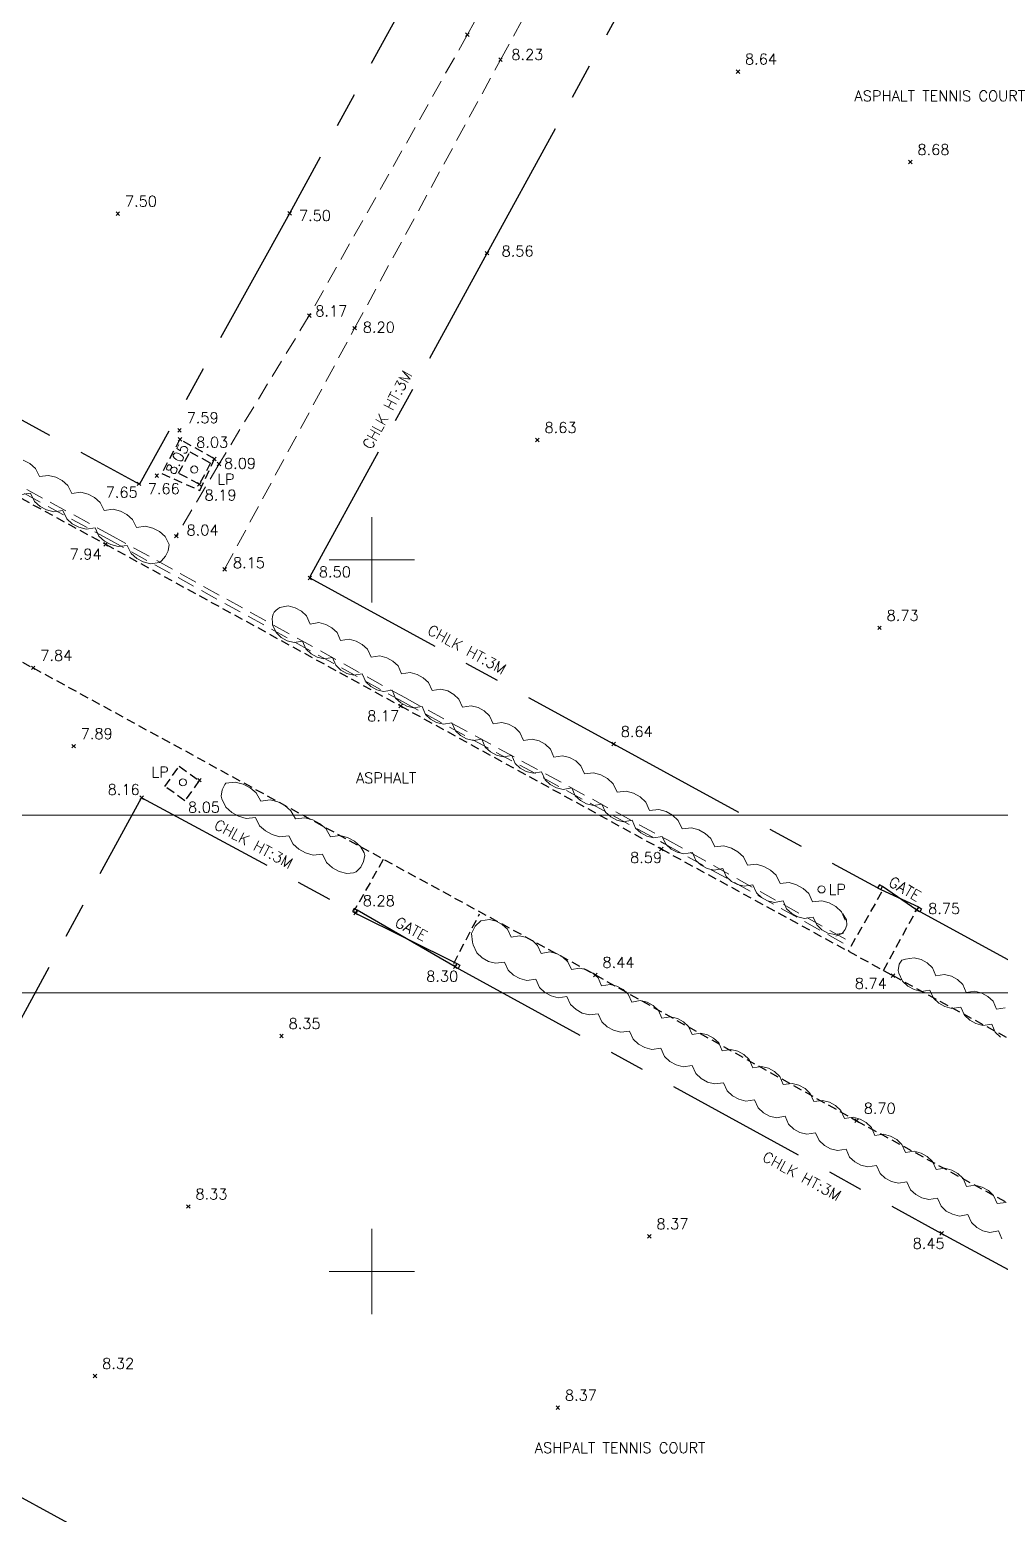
# Model space of a CAD drawing. Extents: x 521064 to 521635, y 174590 to 175241.
# Drawn here: x 521350.38 to 521377.67, y 175053.18 to 175094.9 of the extents above; entities that cross this region are included whole.
import ezdxf
from ezdxf.enums import TextEntityAlignment as Align

# ---------------------------------------------------------------- set-up
doc = ezdxf.new("R2010")
doc.units = 0
doc.header["$PDMODE"] = 3
doc.header["$PDSIZE"] = 0.05
for name, pattern in [('Centre', [7, 4, -1, 1, -1]), ('DASHED', [0.75, 0.5, -0.25]), ('HIDDEN', [0.375, 0.25, -0.125])]:
    doc.linetypes.add(name, pattern=pattern)
for name, color, linetype, lineweight in [('I031G_SURVEY-GRID', 7, 'CONTINUOUS', 18), ('I901G_TITLE-SHEET', 7, 'CONTINUOUS', 18), ('I910T_TXT-GEN-S', 7, 'CONTINUOUS', 13), ('I923G_SURVEY-POINT', 7, 'CONTINUOUS', 18), ('I923T_SURVEY-LEVEL', 7, 'CONTINUOUS', 13), ('I963G_SW', 200, 'DASHED', 18), ('I976G_ST-FURN', 220, 'CONTINUOUS', 18), ('I976T_ST-FURN-TXT', 220, 'CONTINUOUS', 13), ('I991G_SLOPE', 21, 'DASHED', 18), ('I995G_VEGETATION', 102, 'CONTINUOUS', 18)]:
    doc.layers.add(name, color=color, linetype=linetype, lineweight=lineweight)
for name, color, linetype in [('I280G_BLDG-FRAME', 7, 'HIDDEN'), ('I940G_SURFACE', 200, 'HIDDEN'), ('I971G_FENCE', 5, 'Centre'), ('I973G_GATE', 20, 'CONTINUOUS')]:
    doc.layers.add(name, color=color, linetype=linetype)
doc.styles.add('MONOTXT', font='simplex.shx')

msp = doc.modelspace()

# ---------------------------------------------------------------- linework, layer by layer
at = {"layer": 'I031G_SURVEY-GRID'}
for p, q in [((521360, 175081.2), (521360, 175078.8)), ((521358.8, 175080), (521361.2, 175080)), ((521360, 175061.2), (521360, 175058.8)), ((521358.8, 175060), (521361.2, 175060))]:
    msp.add_line(p, q, dxfattribs=at)
at = {"layer": 'I280G_BLDG-FRAME'}
for points in [[(521355.47, 175082.725, 8.192), (521355.15, 175082.125, 8.189), (521354.568, 175082.436, 8.188), (521354.888, 175083.036, 8.191)], [(521354.183, 175073.634, 8.056), (521354.587, 175074.199, 8.054), (521355.15, 175073.797, 8.05), (521354.746, 175073.231, 8.052)]]:
    msp.add_polyline3d(points, close=True, dxfattribs=at)
at = {"layer": 'I901G_TITLE-SHEET'}
for points in [[(521533.61, 175067.828), (521325.01, 175067.828), (521325.01, 175232.028), (521533.61, 175232.028)], [(521455.762, 174908.628), (521247.162, 174908.628), (521247.162, 175072.828), (521455.762, 175072.828)]]:
    msp.add_lwpolyline(points, close=True, dxfattribs=at)
at = {"layer": 'I923G_SURVEY-POINT'}
for p in [(521362.689, 175094.764, 8.184), (521363.62, 175094.057, 8.231), (521370.292, 175093.724, 8.644), (521375.139, 175091.181, 8.68), (521352.861, 175089.729, 7.497), (521357.69, 175089.74, 7.499), (521363.242, 175088.62, 8.559), (521358.242, 175086.867, 8.168), (521359.518, 175086.513, 8.204), (521354.596, 175083.644, 7.588), (521354.606, 175083.389, 8.054), (521364.656, 175083.37, 8.628), (521355.577, 175082.838, 8.026), (521355.708, 175082.698, 8.093), (521353.959, 175082.364, 7.662), (521353.459, 175082.136, 7.651), (521355.15, 175082.125, 8.189), (521354.503, 175080.667, 8.039), (521352.519, 175080.438, 7.943), (521355.864, 175079.736, 8.151), (521358.259, 175079.494, 8.502), (521374.273, 175078.09, 8.727), (521350.481, 175076.965, 7.84), (521360.81, 175075.895, 8.17), (521351.617, 175074.766, 7.885), (521366.799, 175074.826, 8.635), (521355.158, 175073.808, 8.049), (521353.533, 175073.316, 8.161), (521368.137, 175071.876, 8.59), (521375.319, 175070.166, 8.751), (521359.547, 175070.07, 8.281), (521362.343, 175068.566, 8.304), (521366.285, 175068.336, 8.443), (521374.653, 175068.315, 8.742), (521357.461, 175066.619, 8.35), (521373.629, 175064.236, 8.696), (521354.843, 175061.827, 8.329), (521367.802, 175060.987, 8.373), (521376.018, 175061.071, 8.453), (521352.221, 175057.061, 8.322), (521365.229, 175056.172, 8.375)]:
    msp.add_point(p, dxfattribs=at)
at = {"layer": 'I940G_SURFACE'}
for points in [[(521332.898, 175091.15, 7.268), (521331.102, 175087.623, 7.183), (521332.748, 175086.619, 7.21), (521341.618, 175081.788, 7.479), (521350.481, 175076.965, 7.84), (521366.285, 175068.336, 8.443), (521373.629, 175064.236, 8.696), (521382.495, 175059.415, 9.102), (521387.775, 175056.535, 9.271)], [(521332.898, 175091.15, 7.263), (521342.903, 175085.679, 7.537), (521352.519, 175080.438, 7.943), (521360.81, 175075.895, 8.17), (521368.137, 175071.876, 8.59), (521374.653, 175068.315, 8.742), (521381.407, 175064.644, 9.018), (521389.666, 175060.047, 9.306)], [(521360.323, 175071.576, 8.165), (521359.506, 175070.144, 8.275)], [(521374.332, 175070.66, 8.752), (521373.393, 175069.003, 8.716)], [(521362.303, 175068.658, 8.305), (521363.029, 175070.048, 8.283)], [(521374.384, 175068.462, 8.74), (521375.332, 175070.19, 8.74)]]:
    msp.add_polyline3d(points, dxfattribs=at)
msp.add_polyline3d([(521354.606, 175083.389, 8.054), (521354.095, 175082.431, 8.052), (521355.168, 175081.948, 8.061), (521355.577, 175082.838, 8.026)], close=True, dxfattribs=at)
at = {"layer": 'I963G_SW'}
for points in [[(521333.012, 175091.23, 7.258), (521342.986, 175085.793, 7.533), (521352.585, 175080.591, 7.941), (521360.862, 175076.017, 8.171), (521368.233, 175072.024, 8.589), (521373.455, 175069.112, 8.726)], [(521333.074, 175091.344, 7.258), (521343.049, 175085.907, 7.533), (521352.647, 175080.706, 7.941), (521360.925, 175076.13, 8.171), (521368.295, 175072.138, 8.589), (521373.519, 175069.225, 8.726)]]:
    msp.add_polyline3d(points, dxfattribs=at)
at = {"layer": 'I971G_FENCE'}
for points in [[(521371.067, 175114.262, 7.668), (521366.628, 175106.105, 7.518), (521361.903, 175097.462, 7.482), (521357.69, 175089.74, 7.499), (521353.467, 175082.132, 7.661)], [(521358.272, 175079.529, 8.509), (521363.242, 175088.62, 8.559), (521367.793, 175096.927, 8.608), (521372.763, 175106.064, 8.573), (521375.826, 175111.645, 8.545)], [(521338.37, 175090.348, 7.35), (521345.674, 175086.375, 7.436), (521353.467, 175082.132, 7.651)], [(521358.259, 175079.494, 8.502), (521366.799, 175074.826, 8.635), (521374.308, 175070.735, 8.752)], [(521344.462, 175056.75, 8.137), (521349.018, 175065.036, 8.216), (521353.525, 175073.31, 8.168)], [(521353.533, 175073.316, 8.161), (521359.547, 175070.07, 8.281)], [(521375.319, 175070.166, 8.751), (521387.72, 175063.403, 8.952)], [(521362.343, 175068.566, 8.304), (521376.018, 175061.071, 8.453), (521386.006, 175055.632, 8.629), (521381.321, 175047.306, 8.522), (521376.8, 175039.083, 8.625)], [(521363.865, 175046.169, 8.361), (521344.465, 175056.74, 8.127)]]:
    msp.add_polyline3d(points, dxfattribs=at)
at = {"layer": 'I973G_GATE'}
for points, elevation in [([(521374.308, 175070.735), (521374.358, 175070.822), (521374.271, 175070.871), (521374.221, 175070.784), (521374.308, 175070.735), (521375.368, 175070.245), (521375.455, 175070.196), (521375.405, 175070.109), (521375.318, 175070.159), (521375.368, 175070.245), (521375.318, 175070.159), (521374.358, 175070.822)], 8.752), ([(521359.547, 175070.069), (521359.594, 175070.157), (521359.506, 175070.204), (521359.459, 175070.116), (521359.547, 175070.069), (521362.391, 175068.654), (521362.479, 175068.606), (521362.431, 175068.518), (521362.343, 175068.566), (521362.391, 175068.654), (521362.343, 175068.566), (521359.594, 175070.157)], 8.304)]:
    msp.add_lwpolyline(points, dxfattribs=dict(at, elevation=elevation))
at = {"layer": 'I976G_ST-FURN'}
for centre in [(521355.009, 175082.539, 8.185), (521354.691, 175073.747, 8.044), (521372.643, 175070.739, 8.643)]:
    msp.add_circle(centre, 0.1, dxfattribs=at)
at = {"layer": 'I991G_SLOPE'}
for points in [[(521355.864, 175079.736, 8.151), (521359.518, 175086.513, 8.204), (521363.62, 175094.057, 8.231), (521367.807, 175101.697, 8.255), (521374.244, 175113.206, 8.202)], [(521371.788, 175111.883, 8.158), (521366.504, 175101.692, 8.194), (521362.689, 175094.764, 8.184), (521358.242, 175086.867, 8.168), (521355.708, 175082.698, 8.093), (521354.503, 175080.667, 8.039)]]:
    msp.add_polyline3d(points, dxfattribs=at)
at = {"layer": 'I995G_VEGETATION', "linetype": 'Continuous'}
for points in [[(521354.301, 175080.433, 7.961), (521354.189, 175080.661, 7.961), (521354.03, 175080.801, 7.961), (521353.847, 175080.896, 7.961), (521353.642, 175080.947, 7.961), (521353.39, 175080.909, 7.961), (521353.278, 175081.138, 7.916), (521353.119, 175081.277, 7.916), (521352.937, 175081.372, 7.916), (521352.731, 175081.423, 7.916), (521352.479, 175081.386, 7.916), (521352.367, 175081.614, 7.871), (521352.208, 175081.754, 7.871), (521352.026, 175081.849, 7.871), (521351.82, 175081.9, 7.871), (521351.569, 175081.862, 7.871), (521351.456, 175082.091, 7.826), (521351.297, 175082.23, 7.826), (521351.115, 175082.325, 7.826), (521350.909, 175082.376, 7.826), (521350.658, 175082.339, 7.826), (521350.545, 175082.567, 7.781), (521350.386, 175082.707, 7.781), (521350.204, 175082.802, 7.781)], [(521354.03, 175079.922, 7.961), (521353.778, 175079.887, 7.961), (521353.573, 175079.941, 7.961), (521353.392, 175080.038, 7.961), (521353.235, 175080.18, 7.961), (521353.125, 175080.409, 7.961), (521352.873, 175080.375, 7.916), (521352.668, 175080.428, 7.916), (521352.487, 175080.526, 7.916), (521352.33, 175080.668, 7.916), (521352.22, 175080.897, 7.916), (521351.968, 175080.863, 7.871), (521351.763, 175080.916, 7.871), (521351.582, 175081.014, 7.871), (521351.425, 175081.155, 7.871), (521351.315, 175081.385, 7.871), (521351.063, 175081.351, 7.826), (521350.858, 175081.404, 7.826), (521350.677, 175081.502, 7.826), (521350.52, 175081.643, 7.826), (521350.41, 175081.873, 7.826), (521350.158, 175081.838, 7.781)], [(521354.03, 175079.922, 7.961), (521354.088, 175079.973, 7.961), (521354.205, 175080.105, 7.961), (521354.276, 175080.258, 7.961), (521354.301, 175080.433, 7.961)], [(521365.979, 175073.987, 8.576), (521365.88, 175074.212, 8.576), (521365.732, 175074.35, 8.576), (521365.561, 175074.443, 8.576), (521365.365, 175074.493, 8.576), (521365.122, 175074.455, 8.576), (521365.023, 175074.68, 8.544), (521364.875, 175074.817, 8.544), (521364.704, 175074.911, 8.544), (521364.509, 175074.961, 8.544), (521364.265, 175074.923, 8.544), (521364.166, 175075.148, 8.512), (521364.019, 175075.285, 8.512), (521363.847, 175075.379, 8.512), (521363.652, 175075.429, 8.512), (521363.409, 175075.391, 8.512), (521363.309, 175075.616, 8.48), (521363.162, 175075.753, 8.48), (521362.99, 175075.847, 8.48), (521362.795, 175075.897, 8.48), (521362.552, 175075.859, 8.48), (521362.452, 175076.084, 8.448), (521362.305, 175076.221, 8.448), (521362.134, 175076.315, 8.448), (521361.938, 175076.365, 8.448), (521361.695, 175076.326, 8.448), (521361.595, 175076.552, 8.417), (521361.448, 175076.689, 8.417), (521361.277, 175076.783, 8.417), (521361.081, 175076.832, 8.417), (521360.838, 175076.794, 8.417), (521360.739, 175077.02, 8.385), (521360.591, 175077.157, 8.385), (521360.42, 175077.251, 8.385), (521360.225, 175077.3, 8.385), (521359.981, 175077.262, 8.385), (521359.882, 175077.488, 8.353), (521359.734, 175077.625, 8.353), (521359.563, 175077.719, 8.353), (521359.368, 175077.768, 8.353), (521359.125, 175077.73, 8.353), (521359.025, 175077.955, 8.321), (521358.878, 175078.093, 8.321), (521358.706, 175078.186, 8.321), (521358.511, 175078.236, 8.321), (521358.268, 175078.198, 8.321), (521358.168, 175078.423, 8.289), (521358.021, 175078.561, 8.289), (521357.849, 175078.654, 8.289), (521357.654, 175078.704, 8.289), (521357.411, 175078.666, 8.289)], [(521357.214, 175078.179, 8.046), (521357.31, 175077.956, 8.046), (521357.454, 175077.82, 8.046), (521357.622, 175077.728, 8.046), (521357.814, 175077.68, 8.046), (521358.054, 175077.72, 8.046), (521358.15, 175077.496, 8.086), (521358.294, 175077.36, 8.086), (521358.462, 175077.269, 8.086), (521358.654, 175077.22, 8.086), (521358.894, 175077.26, 8.086), (521358.99, 175077.037, 8.126), (521359.134, 175076.901, 8.126), (521359.302, 175076.809, 8.126), (521359.494, 175076.761, 8.126), (521359.734, 175076.801, 8.126), (521359.83, 175076.577, 8.167), (521359.974, 175076.442, 8.167), (521360.142, 175076.35, 8.167), (521360.334, 175076.302, 8.167), (521360.574, 175076.341, 8.167), (521360.67, 175076.118, 8.207), (521360.814, 175075.982, 8.207), (521360.983, 175075.89, 8.207), (521361.175, 175075.842, 8.207), (521361.415, 175075.882, 8.207), (521361.511, 175075.658, 8.247), (521361.655, 175075.523, 8.247), (521361.823, 175075.431, 8.247), (521362.015, 175075.383, 8.247), (521362.255, 175075.422, 8.247), (521362.351, 175075.199, 8.287), (521362.495, 175075.063, 8.287), (521362.663, 175074.971, 8.287), (521362.855, 175074.923, 8.287), (521363.095, 175074.963, 8.287), (521363.191, 175074.739, 8.328), (521363.335, 175074.604, 8.328), (521363.503, 175074.512, 8.328), (521363.695, 175074.464, 8.328), (521363.935, 175074.504, 8.328), (521364.031, 175074.28, 8.368), (521364.175, 175074.144, 8.368), (521364.343, 175074.052, 8.368), (521364.535, 175074.004, 8.368), (521364.775, 175074.044, 8.368)], [(521364.774, 175074.045, 8.404), (521364.873, 175073.822, 8.404), (521365.019, 175073.687, 8.404), (521365.189, 175073.596, 8.404), (521365.382, 175073.55, 8.404), (521365.622, 175073.591, 8.404), (521365.721, 175073.368, 8.437), (521365.867, 175073.233, 8.437), (521366.037, 175073.143, 8.437), (521366.23, 175073.096, 8.437), (521366.471, 175073.137, 8.437), (521366.57, 175072.914, 8.47), (521366.716, 175072.78, 8.47), (521366.885, 175072.689, 8.47), (521367.079, 175072.642, 8.47), (521367.319, 175072.684, 8.47), (521367.418, 175072.461, 8.503), (521367.564, 175072.326, 8.503), (521367.734, 175072.235, 8.503), (521367.927, 175072.189, 8.503), (521368.167, 175072.23, 8.503), (521368.266, 175072.007, 8.535), (521368.412, 175071.872, 8.535), (521368.582, 175071.782, 8.535), (521368.775, 175071.735, 8.535), (521369.015, 175071.776, 8.535), (521369.114, 175071.553, 8.568), (521369.26, 175071.419, 8.568), (521369.43, 175071.328, 8.568), (521369.623, 175071.281, 8.568), (521369.864, 175071.323, 8.568), (521369.963, 175071.1, 8.601), (521370.109, 175070.965, 8.601), (521370.278, 175070.874, 8.601), (521370.472, 175070.828, 8.601), (521370.712, 175070.869, 8.601), (521370.811, 175070.646, 8.633), (521370.957, 175070.511, 8.633), (521371.127, 175070.421, 8.633), (521371.32, 175070.374, 8.633), (521371.56, 175070.415, 8.633), (521371.659, 175070.192, 8.666), (521371.805, 175070.058, 8.666), (521371.975, 175069.967, 8.666), (521372.168, 175069.92, 8.666), (521372.408, 175069.962, 8.666), (521372.507, 175069.739, 8.699), (521372.653, 175069.604, 8.699), (521372.823, 175069.513, 8.699), (521373.016, 175069.467, 8.699), (521373.257, 175069.508, 8.699)], [(521373.309, 175069.874, 8.676), (521373.2, 175070.108, 8.676), (521373.041, 175070.254, 8.676), (521372.857, 175070.357, 8.676), (521372.65, 175070.416, 8.676), (521372.393, 175070.388, 8.676), (521372.283, 175070.622, 8.664), (521372.124, 175070.768, 8.664), (521371.941, 175070.871, 8.664), (521371.733, 175070.931, 8.664), (521371.476, 175070.903, 8.664), (521371.367, 175071.136, 8.653), (521371.208, 175071.283, 8.653), (521371.024, 175071.385, 8.653), (521370.817, 175071.445, 8.653), (521370.56, 175071.417, 8.653), (521370.45, 175071.65, 8.642), (521370.291, 175071.797, 8.642), (521370.108, 175071.9, 8.642), (521369.9, 175071.959, 8.642), (521369.643, 175071.931, 8.642), (521369.534, 175072.165, 8.631), (521369.375, 175072.311, 8.631), (521369.191, 175072.414, 8.631), (521368.984, 175072.473, 8.631), (521368.727, 175072.445, 8.631), (521368.617, 175072.679, 8.62), (521368.458, 175072.825, 8.62), (521368.275, 175072.928, 8.62), (521368.067, 175072.987, 8.62), (521367.81, 175072.959, 8.62), (521367.701, 175073.193, 8.608), (521367.542, 175073.339, 8.608), (521367.358, 175073.442, 8.608), (521367.151, 175073.501, 8.608), (521366.894, 175073.473, 8.608), (521366.784, 175073.707, 8.597), (521366.625, 175073.854, 8.597), (521366.442, 175073.956, 8.597), (521366.234, 175074.016, 8.597), (521365.978, 175073.988, 8.597)], [(521355.784, 175073.281, 8.113), (521355.765, 175073.357, 8.113), (521355.797, 175073.534, 8.113), (521355.874, 175073.688, 8.113), (521355.899, 175073.72, 7.987)], [(521359.786, 175071.768, 8.186), (521359.687, 175071.949, 8.125), (521359.514, 175072.094, 8.125), (521359.318, 175072.194, 8.125), (521359.1, 175072.25, 8.125), (521358.836, 175072.217, 8.125), (521358.708, 175072.45, 8.079), (521358.535, 175072.595, 8.079), (521358.339, 175072.695, 8.079), (521358.121, 175072.751, 8.079), (521357.857, 175072.718, 8.079), (521357.729, 175072.951, 8.033), (521357.556, 175073.096, 8.033), (521357.361, 175073.196, 8.033), (521357.142, 175073.252, 8.033), (521356.878, 175073.219, 8.033), (521356.751, 175073.452, 7.987), (521356.578, 175073.597, 7.987), (521356.382, 175073.697, 7.987), (521356.163, 175073.753, 7.987), (521355.899, 175073.72, 7.987)], [(521355.784, 175073.281, 8.113), (521355.901, 175073.046, 8.113), (521356.065, 175072.899, 8.113), (521356.254, 175072.795, 8.113), (521356.467, 175072.736, 8.113), (521356.727, 175072.764, 8.113), (521356.844, 175072.529, 8.144), (521357.008, 175072.382, 8.144), (521357.197, 175072.279, 8.144), (521357.41, 175072.219, 8.144), (521357.67, 175072.248, 8.144), (521357.787, 175072.013, 8.176), (521357.951, 175071.865, 8.176), (521358.14, 175071.762, 8.176), (521358.353, 175071.703, 8.176), (521358.613, 175071.731, 8.176), (521358.73, 175071.496, 8.207), (521358.894, 175071.349, 8.207), (521359.083, 175071.246, 8.207), (521359.296, 175071.186, 8.207), (521359.491, 175071.207, 8.186)], [(521359.491, 175071.207, 8.186), (521359.564, 175071.236, 8.186), (521359.688, 175071.366, 8.186), (521359.768, 175071.52, 8.186), (521359.803, 175071.696, 8.186), (521359.786, 175071.768, 8.186)], [(521362.849, 175069.182, 8.342), (521362.83, 175069.258, 8.342), (521362.807, 175069.502, 8.342), (521362.903, 175069.703, 8.342), (521363.065, 175069.851, 8.315)], [(521369.852, 175066.204, 8.562), (521369.754, 175066.427, 8.562), (521369.608, 175066.562, 8.562), (521369.438, 175066.654, 8.562), (521369.245, 175066.701, 8.562), (521369.004, 175066.66, 8.562), (521368.905, 175066.883, 8.527), (521368.759, 175067.018, 8.527), (521368.59, 175067.109, 8.527), (521368.396, 175067.157, 8.527), (521368.156, 175067.116, 8.527), (521368.057, 175067.339, 8.491), (521367.911, 175067.474, 8.491), (521367.741, 175067.565, 8.491), (521367.548, 175067.612, 8.491), (521367.307, 175067.571, 8.491), (521367.209, 175067.795, 8.456), (521367.063, 175067.93, 8.456), (521366.893, 175068.021, 8.456), (521366.7, 175068.068, 8.456), (521366.459, 175068.027, 8.456), (521366.36, 175068.251, 8.421), (521366.214, 175068.386, 8.421), (521366.044, 175068.477, 8.421), (521365.851, 175068.524, 8.421), (521365.61, 175068.483, 8.421), (521365.512, 175068.707, 8.386), (521365.366, 175068.842, 8.386), (521365.196, 175068.933, 8.386), (521365.003, 175068.98, 8.386), (521364.762, 175068.939, 8.386), (521364.663, 175069.162, 8.35), (521364.517, 175069.298, 8.35), (521364.348, 175069.389, 8.35), (521364.154, 175069.436, 8.35), (521363.914, 175069.395, 8.35), (521363.815, 175069.618, 8.315), (521363.669, 175069.754, 8.315), (521363.499, 175069.845, 8.315), (521363.306, 175069.892, 8.315), (521363.065, 175069.851, 8.315)], [(521373.043, 175069.421, 8.698), (521373.225, 175069.502, 8.698), (521373.312, 175069.613, 8.698), (521373.352, 175069.738, 8.698), (521373.343, 175069.879, 8.698), (521373.24, 175070.05, 8.698)], [(521362.849, 175069.182, 8.342), (521362.953, 175068.954, 8.342), (521363.104, 175068.813, 8.342), (521363.28, 175068.716, 8.342), (521363.48, 175068.663, 8.342), (521363.728, 175068.697, 8.342), (521363.832, 175068.469, 8.353), (521363.984, 175068.328, 8.353), (521364.159, 175068.232, 8.353), (521364.359, 175068.178, 8.353), (521364.608, 175068.213, 8.353), (521364.711, 175067.985, 8.365), (521364.863, 175067.844, 8.365), (521365.039, 175067.747, 8.365), (521365.239, 175067.694, 8.365), (521365.487, 175067.728, 8.365), (521365.59, 175067.5, 8.376), (521365.742, 175067.359, 8.376), (521365.918, 175067.262, 8.376), (521366.118, 175067.209, 8.376), (521366.366, 175067.244, 8.376), (521366.469, 175067.015, 8.387), (521366.621, 175066.875, 8.387), (521366.797, 175066.778, 8.387), (521366.997, 175066.725, 8.387), (521367.245, 175066.759, 8.387), (521367.349, 175066.531, 8.399), (521367.5, 175066.39, 8.399), (521367.676, 175066.293, 8.399), (521367.876, 175066.24, 8.399), (521368.124, 175066.275, 8.399), (521368.228, 175066.046, 8.41), (521368.379, 175065.906, 8.41), (521368.555, 175065.809, 8.41), (521368.755, 175065.755, 8.41), (521369.003, 175065.79, 8.41), (521369.107, 175065.562, 8.422), (521369.259, 175065.421, 8.422), (521369.434, 175065.324, 8.422), (521369.634, 175065.271, 8.422), (521369.883, 175065.305, 8.422), (521369.986, 175065.077, 8.433), (521370.138, 175064.936, 8.433), (521370.314, 175064.839, 8.433), (521370.513, 175064.786, 8.433), (521370.762, 175064.821, 8.433)], [(521374.817, 175068.384, 8.774), (521374.798, 175068.46, 8.774), (521374.83, 175068.637, 8.774), (521374.903, 175068.75, 8.774), (521375.003, 175068.778, 8.771)], [(521377.805, 175067.407, 8.847), (521377.562, 175067.369, 8.847), (521377.464, 175067.594, 8.822), (521377.318, 175067.732, 8.822), (521377.147, 175067.826, 8.822), (521376.952, 175067.876, 8.822), (521376.709, 175067.839, 8.822), (521376.611, 175068.064, 8.796), (521376.465, 175068.202, 8.796), (521376.294, 175068.296, 8.796), (521376.099, 175068.346, 8.796), (521375.856, 175068.309, 8.796), (521375.758, 175068.534, 8.771), (521375.612, 175068.672, 8.771), (521375.441, 175068.766, 8.771), (521375.246, 175068.816, 8.771), (521375.003, 175068.778, 8.771)], [(521374.817, 175068.384, 8.774), (521374.919, 175068.157, 8.774), (521375.069, 175068.018, 8.774), (521375.243, 175067.922, 8.774), (521375.441, 175067.871, 8.774), (521375.687, 175067.907, 8.774), (521375.789, 175067.68, 8.807), (521375.939, 175067.54, 8.807), (521376.112, 175067.445, 8.807), (521376.31, 175067.393, 8.807), (521376.557, 175067.429, 8.807), (521376.658, 175067.202, 8.84), (521376.808, 175067.063, 8.84), (521376.982, 175066.968, 8.84), (521377.18, 175066.916, 8.84), (521377.426, 175066.952, 8.84), (521377.528, 175066.725, 8.872), (521377.678, 175066.586, 8.872)], [(521377.58, 175061.912, 8.874), (521377.481, 175062.139, 8.874), (521377.334, 175062.278, 8.874), (521377.162, 175062.373, 8.874), (521376.966, 175062.425, 8.874), (521376.721, 175062.389, 8.874), (521376.622, 175062.616, 8.839), (521376.475, 175062.755, 8.839), (521376.303, 175062.85, 8.839), (521376.107, 175062.902, 8.839), (521375.863, 175062.866, 8.839), (521375.764, 175063.093, 8.805), (521375.616, 175063.232, 8.805), (521375.444, 175063.327, 8.805), (521375.248, 175063.379, 8.805), (521375.004, 175063.343, 8.805), (521374.905, 175063.57, 8.77), (521374.757, 175063.709, 8.77), (521374.585, 175063.804, 8.77), (521374.389, 175063.856, 8.77), (521374.145, 175063.82, 8.77), (521374.046, 175064.047, 8.735), (521373.898, 175064.186, 8.735), (521373.727, 175064.281, 8.735), (521373.531, 175064.333, 8.735), (521373.286, 175064.297, 8.735), (521373.187, 175064.524, 8.701), (521373.04, 175064.663, 8.701), (521372.868, 175064.758, 8.701), (521372.672, 175064.81, 8.701), (521372.427, 175064.774, 8.701), (521372.328, 175065.001, 8.666), (521372.181, 175065.14, 8.666), (521372.009, 175065.235, 8.666), (521371.813, 175065.287, 8.666), (521371.568, 175065.251, 8.666), (521371.469, 175065.477, 8.632), (521371.322, 175065.617, 8.632), (521371.15, 175065.712, 8.632), (521370.954, 175065.764, 8.632), (521370.709, 175065.728, 8.632), (521370.61, 175065.954, 8.597), (521370.463, 175066.094, 8.597), (521370.291, 175066.189, 8.597), (521370.095, 175066.241, 8.597), (521369.851, 175066.205, 8.597)], [(521370.76, 175064.822, 8.448), (521370.861, 175064.597, 8.448), (521371.008, 175064.461, 8.448), (521371.18, 175064.369, 8.448), (521371.375, 175064.321, 8.448), (521371.617, 175064.361, 8.448), (521371.718, 175064.137, 8.466), (521371.865, 175064.001, 8.466), (521372.037, 175063.909, 8.466), (521372.232, 175063.861, 8.466), (521372.474, 175063.901, 8.466), (521372.575, 175063.677, 8.484), (521372.722, 175063.541, 8.484), (521372.894, 175063.449, 8.484), (521373.089, 175063.401, 8.484), (521373.331, 175063.441, 8.484), (521373.432, 175063.216, 8.503), (521373.579, 175063.08, 8.503), (521373.751, 175062.988, 8.503), (521373.946, 175062.94, 8.503), (521374.188, 175062.98, 8.503), (521374.288, 175062.756, 8.521), (521374.436, 175062.62, 8.521), (521374.608, 175062.528, 8.521), (521374.803, 175062.48, 8.521), (521375.045, 175062.52, 8.521), (521375.145, 175062.296, 8.539), (521375.293, 175062.16, 8.539), (521375.465, 175062.068, 8.539), (521375.66, 175062.02, 8.539), (521375.902, 175062.06, 8.539), (521376.002, 175061.836, 8.557), (521376.15, 175061.699, 8.557), (521376.322, 175061.607, 8.557), (521376.517, 175061.559, 8.557), (521376.759, 175061.599, 8.557), (521376.859, 175061.375, 8.575), (521377.007, 175061.239, 8.575), (521377.178, 175061.147, 8.575), (521377.374, 175061.099, 8.575), (521377.616, 175061.139, 8.575), (521377.716, 175060.915, 8.594)], [(521377.835, 175061.943, 8.911), (521377.581, 175061.912, 8.911)]]:
    msp.add_polyline3d(points, dxfattribs=at)
msp.add_spline([(521357.214, 175078.179, 8.046), (521357.227, 175078.473, 8.15), (521357.411, 175078.666, 8.289)], degree=3, dxfattribs=at)

# ---------------------------------------------------------------- texts
at = {"layer": 'I910T_TXT-GEN-S', "style": 'MONOTXT'}
for s, p in [('ASPHALT TENNIS COURT', (521373.571, 175092.892)), ('ASPHALT', (521359.555, 175073.722)), ('ASHPALT TENNIS COURT', (521364.584, 175054.894))]:
    msp.add_text(s, height=0.3, dxfattribs=at).set_placement(p)
for rotation, p in [(61.335, (521359.984, 175083.078)), (331.3345, (521361.533, 175077.932)), (331.6462, (521355.539, 175072.46)), (331.4303, (521370.951, 175063.13))]:
    msp.add_text('CHLK HT:3M', height=0.3, rotation=rotation, dxfattribs=at).set_placement(p)
for rotation, p in [(330.297, (521374.985, 175070.755)), (331.738, (521361.111, 175069.626))]:
    msp.add_text('GATE', height=0.3, rotation=rotation, dxfattribs=at).set_placement(p, align=Align.MIDDLE)
at = {"layer": 'I923T_SURVEY-LEVEL', "style": 'MONOTXT'}
for s, p in [('8.23', (521363.923, 175094.05, 8.231)), ('8.64', (521370.492, 175093.924, 8.644)), ('8.68', (521375.339, 175091.381, 8.68)), ('7.50', (521353.061, 175089.929, 7.497)), ('7.50', (521357.952, 175089.527, 7.499)), ('8.56', (521363.649, 175088.53, 8.559)), ('8.17', (521358.413, 175086.845, 8.168)), ('8.20', (521359.748, 175086.387, 8.204)), ('7.59', (521354.796, 175083.844, 7.588)), ('8.63', (521364.856, 175083.57, 8.628)), ('8.03', (521355.065, 175083.156, 8.026)), ('8.09', (521355.845, 175082.563, 8.093)), ('7.65', (521352.52, 175081.751, 7.651)), ('7.66', (521353.702, 175081.849, -0.391)), ('8.19', (521355.3, 175081.672, 8.189)), ('8.04', (521354.793, 175080.686, 8.039)), ('7.94', (521351.505, 175080.014, -0.018)), ('8.15', (521356.097, 175079.771, 8.151)), ('8.50', (521358.512, 175079.512, 8.502)), ('8.73', (521374.473, 175078.29, 8.727)), ('7.84', (521350.681, 175077.165, 7.84)), ('8.17', (521359.871, 175075.466, 8.17)), ('7.89', (521351.818, 175074.965, 7.885)), ('8.64', (521366.999, 175075.026, 8.635)), ('8.16', (521352.575, 175073.395, 8.161)), ('8.05', (521354.833, 175072.898, 8.049)), ('8.59', (521367.26, 175071.485, 8.59)), ('8.28', (521359.747, 175070.27, 8.281)), ('8.75', (521375.64, 175070.049, 8.751)), ('8.44', (521366.485, 175068.536, 8.443)), ('8.30', (521361.53, 175068.146, 8.304)), ('8.74', (521373.579, 175067.948, 8.742)), ('8.35', (521357.661, 175066.819, 8.35)), ('8.70', (521373.829, 175064.436, 8.696)), ('8.33', (521355.043, 175062.027, 8.329)), ('8.37', (521368.002, 175061.187, 8.373)), ('8.45', (521375.204, 175060.638, 8.453)), ('8.32', (521352.421, 175057.261, 8.322)), ('8.37', (521365.429, 175056.372, 8.375))]:
    msp.add_text(s, height=0.3, dxfattribs=at).set_placement(p)
msp.add_text('8.05', height=0.3, rotation=62.0837, dxfattribs=at).set_placement((521354.452, 175082.368, 8.05))
at = {"layer": 'I976T_ST-FURN-TXT', "style": 'MONOTXT'}
for p in [(521355.657, 175082.117), (521353.805, 175073.887), (521372.843, 175070.589)]:
    msp.add_text('LP', height=0.3, dxfattribs=at).set_placement(p)

doc.saveas('drawing.dxf')
